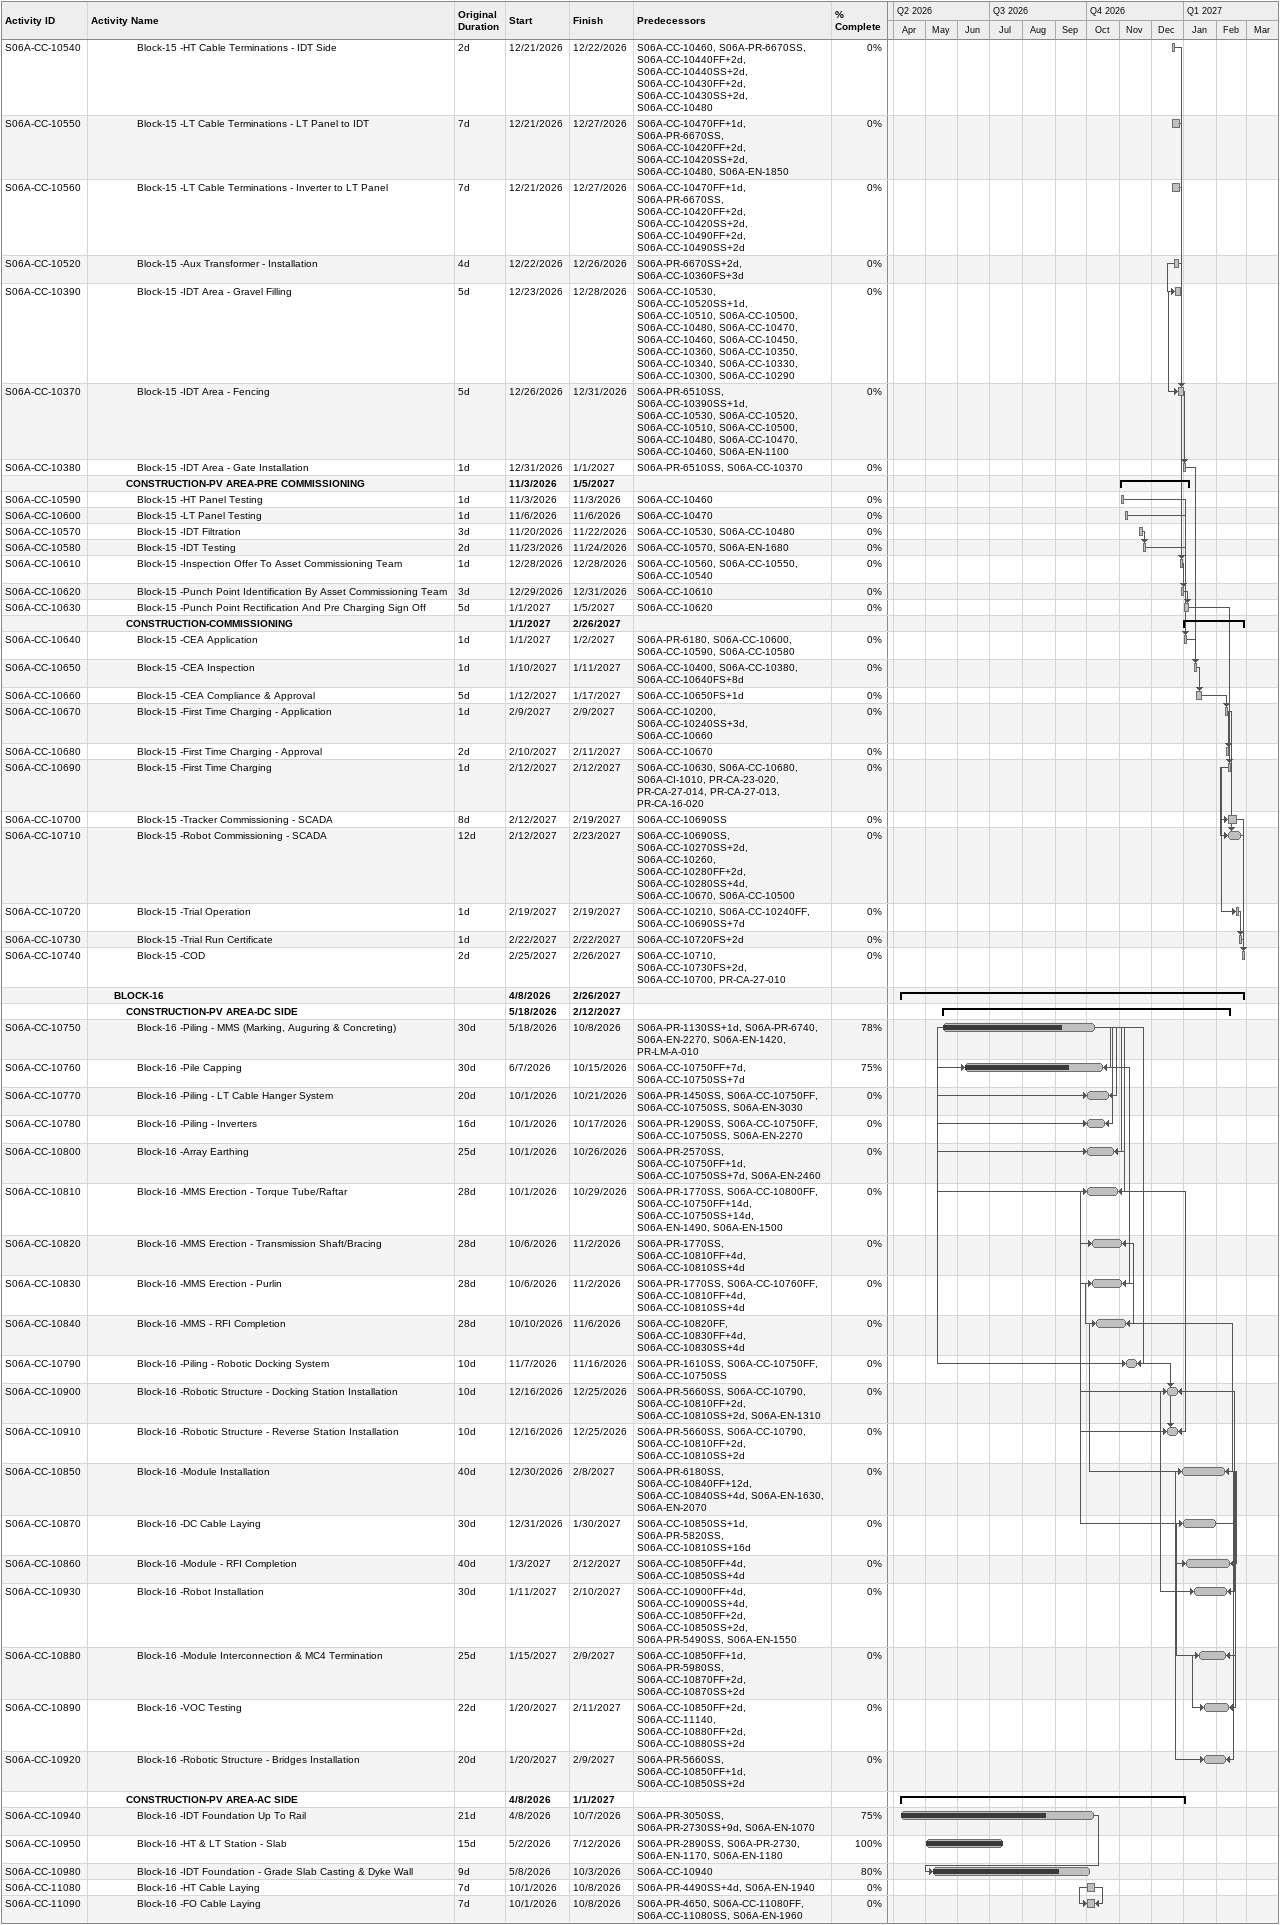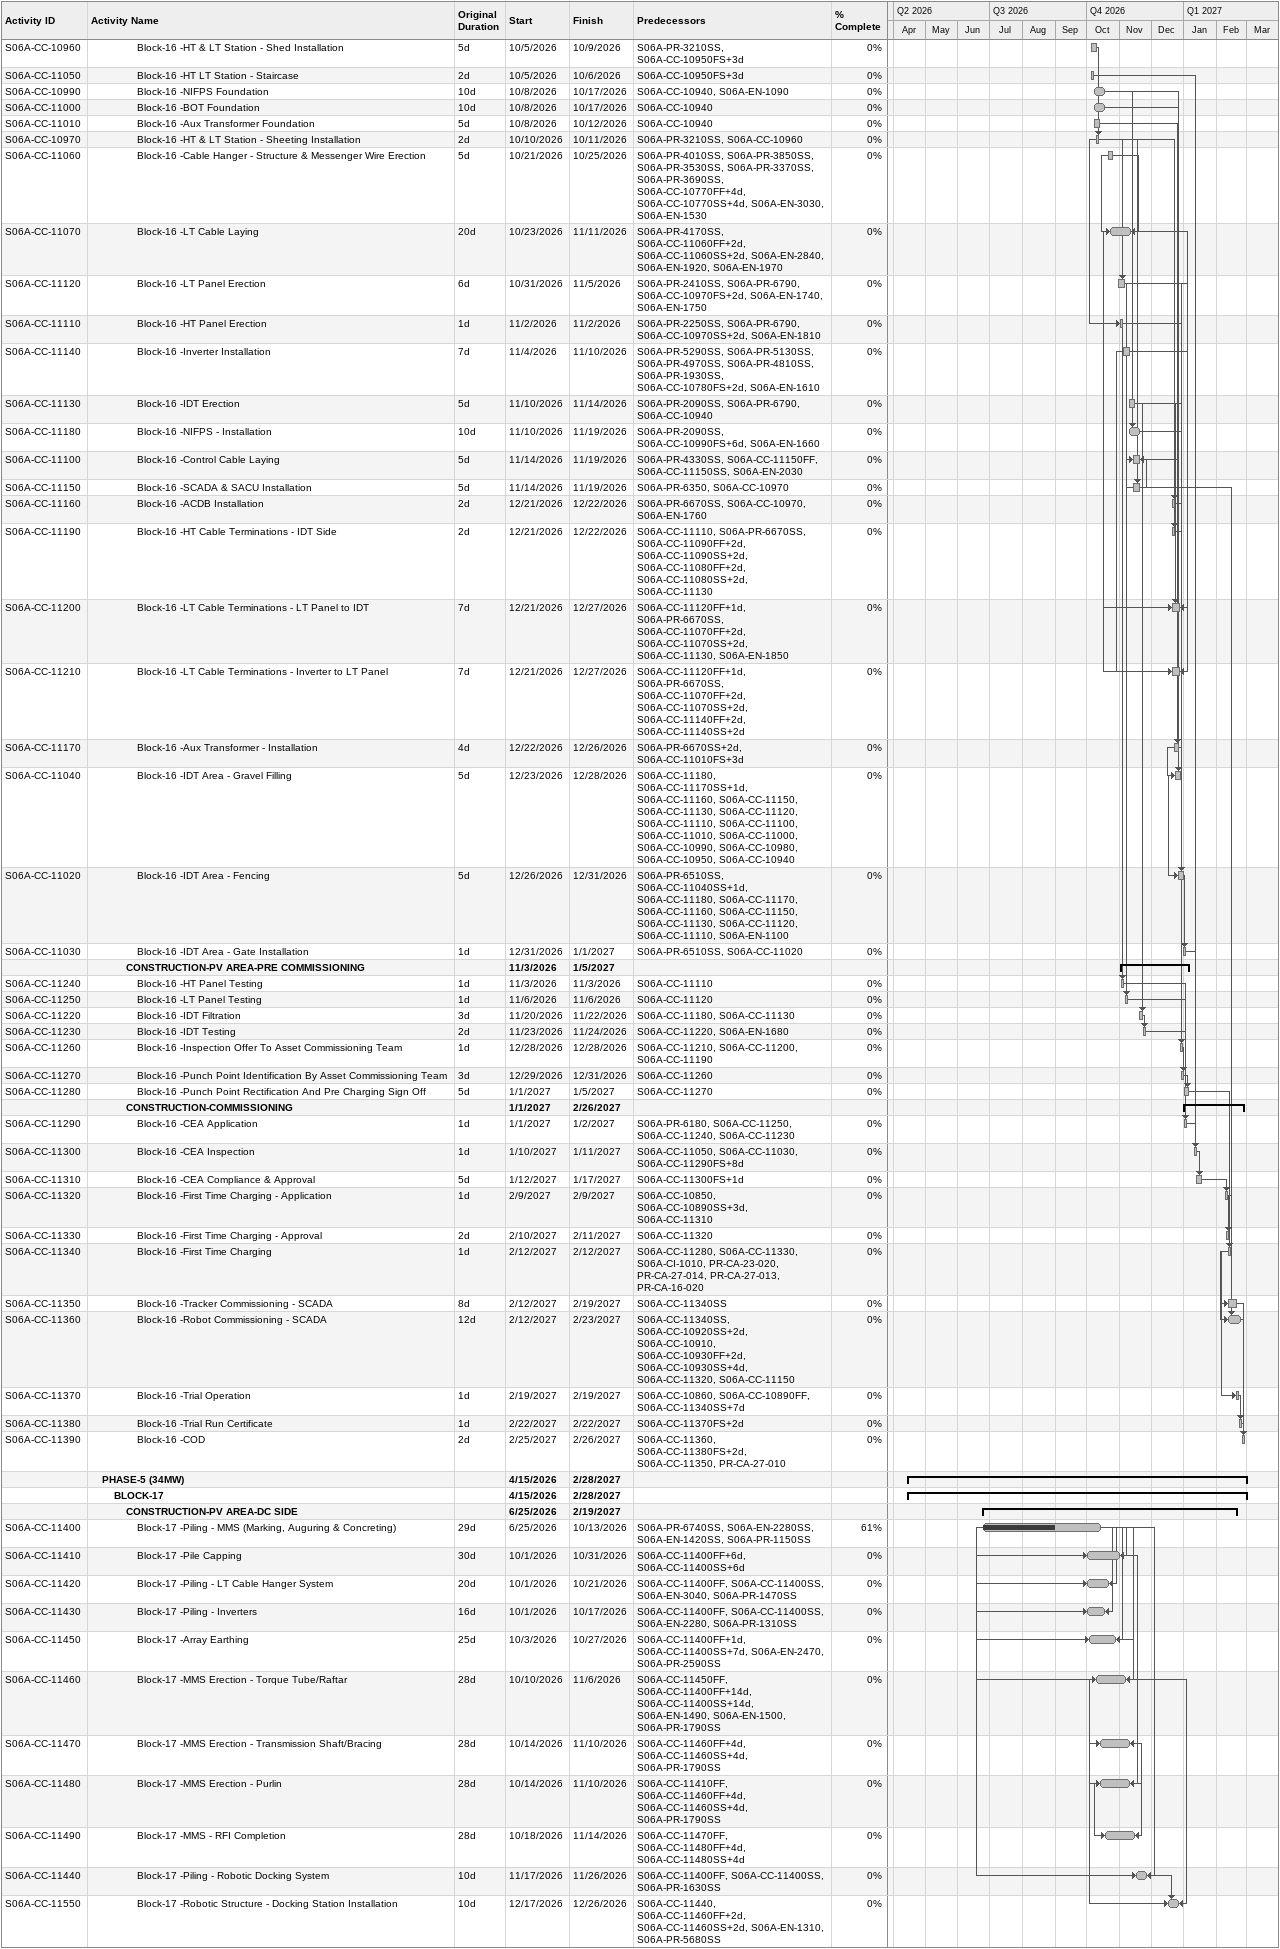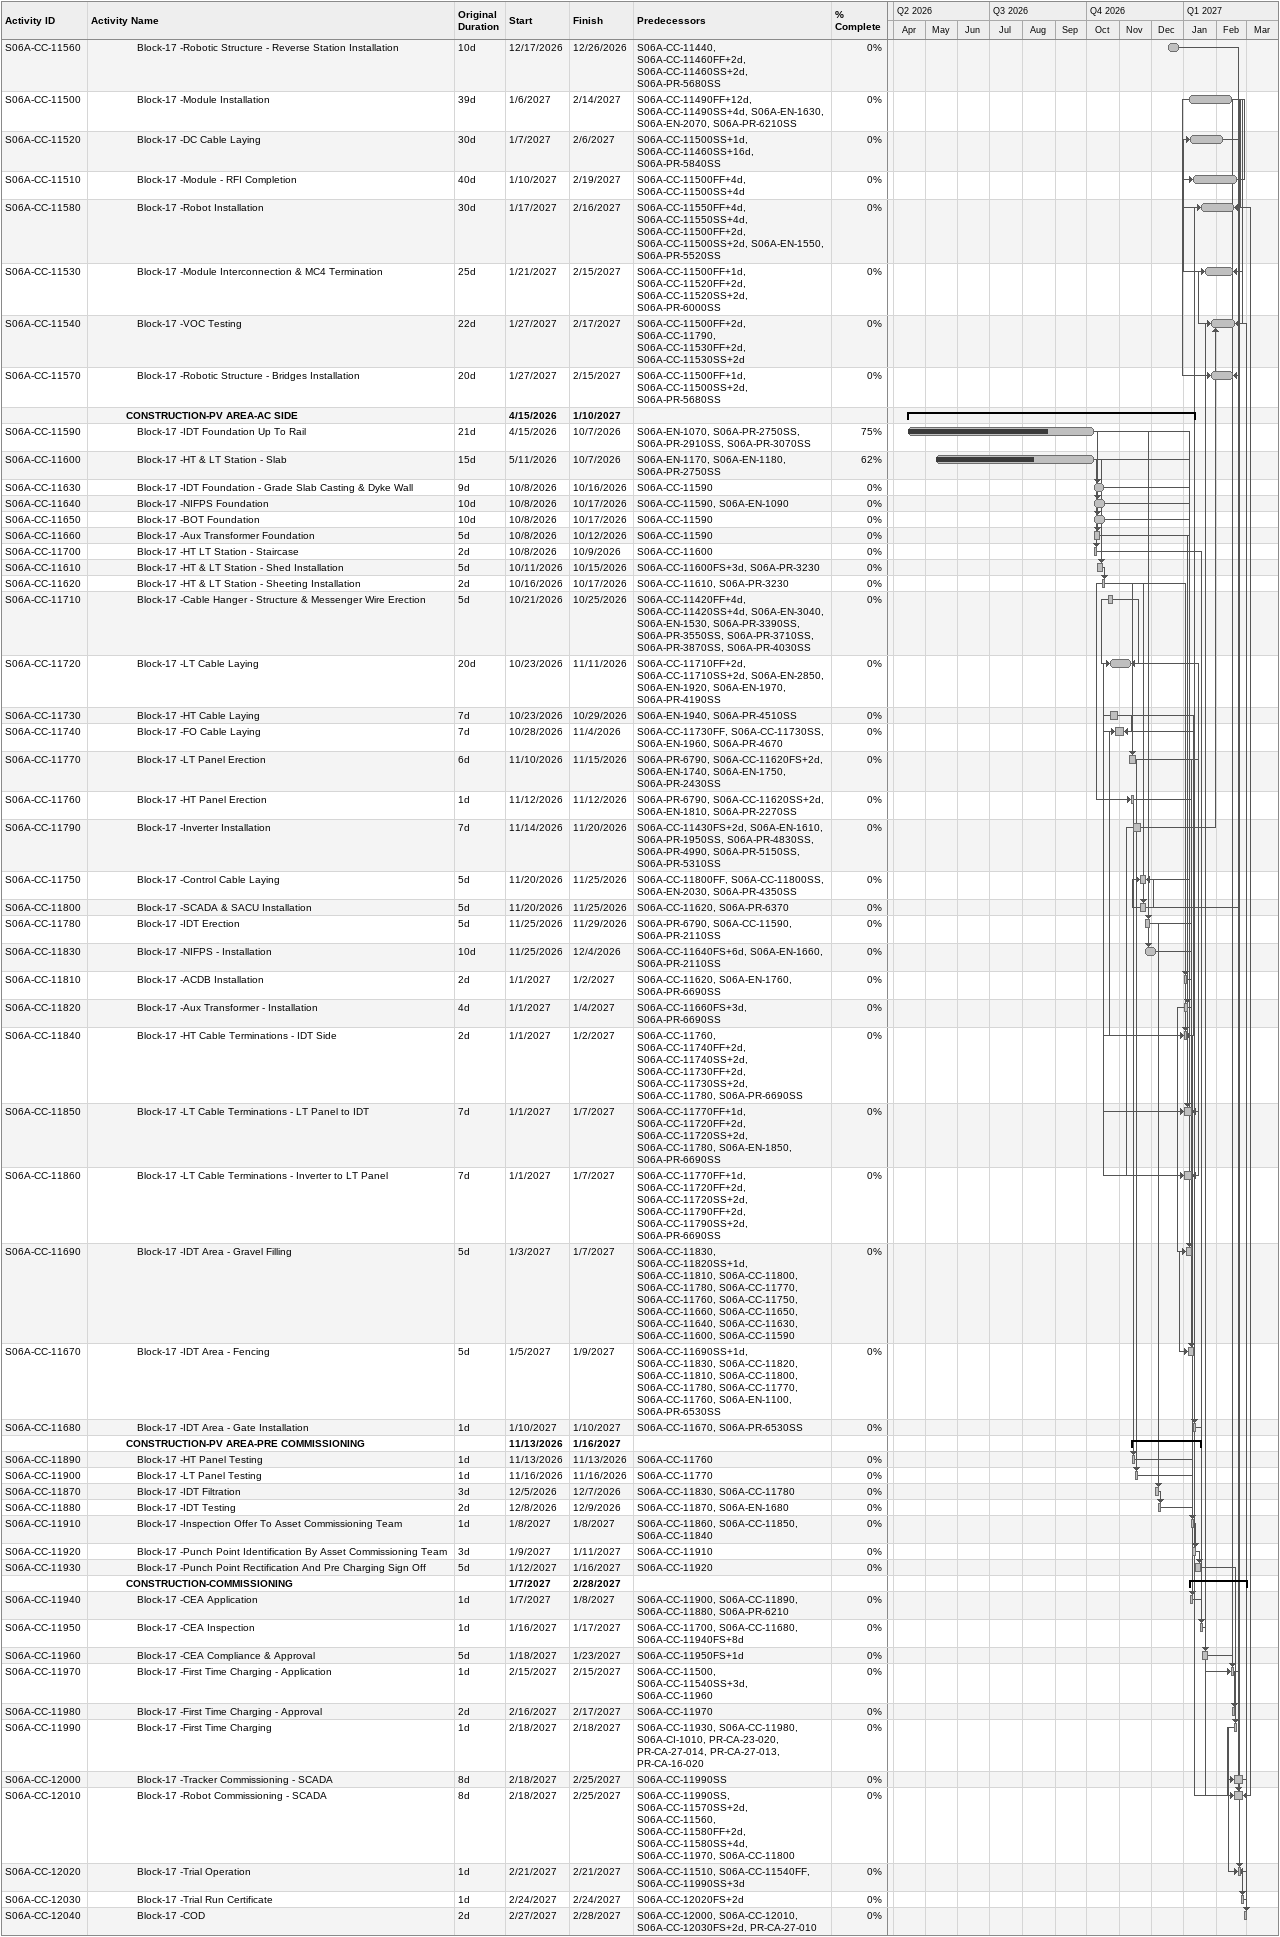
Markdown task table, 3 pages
| ID | Level | Task | Original duration | Start | Finish | Predecessors | % complete |
|---|---|---|---|---|---|---|---|
| S06A-CC-10540 | 5 | Block-15 -HT Cable Terminations - IDT Side | 2d | 2026-12-21 | 2026-12-22 | S06A-CC-10460, S06A-PR-6670SS, S06A-CC-10440FF+2d, S06A-CC-10440SS+2d, S06A-CC-10430FF+2d, S06A-CC-10430SS+2d, S06A-CC-10480 | 0 |
| S06A-CC-10550 | 5 | Block-15 -LT Cable Terminations - LT Panel to IDT | 7d | 2026-12-21 | 2026-12-27 | S06A-CC-10470FF+1d, S06A-PR-6670SS, S06A-CC-10420FF+2d, S06A-CC-10420SS+2d, S06A-CC-10480, S06A-EN-1850 | 0 |
| S06A-CC-10560 | 5 | Block-15 -LT Cable Terminations - Inverter to LT Panel | 7d | 2026-12-21 | 2026-12-27 | S06A-CC-10470FF+1d, S06A-PR-6670SS, S06A-CC-10420FF+2d, S06A-CC-10420SS+2d, S06A-CC-10490FF+2d, S06A-CC-10490SS+2d | 0 |
| S06A-CC-10520 | 5 | Block-15 -Aux Transformer - Installation | 4d | 2026-12-22 | 2026-12-26 | S06A-PR-6670SS+2d, S06A-CC-10360FS+3d | 0 |
| S06A-CC-10390 | 5 | Block-15 -IDT Area - Gravel Filling | 5d | 2026-12-23 | 2026-12-28 | S06A-CC-10530, S06A-CC-10520SS+1d, S06A-CC-10510, S06A-CC-10500, S06A-CC-10480, S06A-CC-10470, S06A-CC-10460, S06A-CC-10450, S06A-CC-10360, S06A-CC-10350, S06A-CC-10340, S06A-CC-10330, S06A-CC-10300, S06A-CC-10290 | 0 |
| S06A-CC-10370 | 5 | Block-15 -IDT Area - Fencing | 5d | 2026-12-26 | 2026-12-31 | S06A-PR-6510SS, S06A-CC-10390SS+1d, S06A-CC-10530, S06A-CC-10520, S06A-CC-10510, S06A-CC-10500, S06A-CC-10480, S06A-CC-10470, S06A-CC-10460, S06A-EN-1100 | 0 |
| S06A-CC-10380 | 5 | Block-15 -IDT Area - Gate Installation | 1d | 2026-12-31 | 2027-01-01 | S06A-PR-6510SS, S06A-CC-10370 | 0 |
|  | 4 | **CONSTRUCTION-PV AREA-PRE COMMISSIONING** |  | 2026-11-03 | 2027-01-05 |  |  |
| S06A-CC-10590 | 5 | Block-15 -HT Panel Testing | 1d | 2026-11-03 | 2026-11-03 | S06A-CC-10460 | 0 |
| S06A-CC-10600 | 5 | Block-15 -LT Panel Testing | 1d | 2026-11-06 | 2026-11-06 | S06A-CC-10470 | 0 |
| S06A-CC-10570 | 5 | Block-15 -IDT Filtration | 3d | 2026-11-20 | 2026-11-22 | S06A-CC-10530, S06A-CC-10480 | 0 |
| S06A-CC-10580 | 5 | Block-15 -IDT Testing | 2d | 2026-11-23 | 2026-11-24 | S06A-CC-10570, S06A-EN-1680 | 0 |
| S06A-CC-10610 | 5 | Block-15 -Inspection Offer To Asset Commissioning Team | 1d | 2026-12-28 | 2026-12-28 | S06A-CC-10560, S06A-CC-10550, S06A-CC-10540 | 0 |
| S06A-CC-10620 | 5 | Block-15 -Punch Point Identification By Asset Commissioning Team | 3d | 2026-12-29 | 2026-12-31 | S06A-CC-10610 | 0 |
| S06A-CC-10630 | 5 | Block-15 -Punch Point Rectification And Pre Charging Sign Off | 5d | 2027-01-01 | 2027-01-05 | S06A-CC-10620 | 0 |
|  | 4 | **CONSTRUCTION-COMMISSIONING** |  | 2027-01-01 | 2027-02-26 |  |  |
| S06A-CC-10640 | 5 | Block-15 -CEA Application | 1d | 2027-01-01 | 2027-01-02 | S06A-PR-6180, S06A-CC-10600, S06A-CC-10590, S06A-CC-10580 | 0 |
| S06A-CC-10650 | 5 | Block-15 -CEA Inspection | 1d | 2027-01-10 | 2027-01-11 | S06A-CC-10400, S06A-CC-10380, S06A-CC-10640FS+8d | 0 |
| S06A-CC-10660 | 5 | Block-15 -CEA Compliance & Approval | 5d | 2027-01-12 | 2027-01-17 | S06A-CC-10650FS+1d | 0 |
| S06A-CC-10670 | 5 | Block-15 -First Time Charging - Application | 1d | 2027-02-09 | 2027-02-09 | S06A-CC-10200, S06A-CC-10240SS+3d, S06A-CC-10660 | 0 |
| S06A-CC-10680 | 5 | Block-15 -First Time Charging - Approval | 2d | 2027-02-10 | 2027-02-11 | S06A-CC-10670 | 0 |
| S06A-CC-10690 | 5 | Block-15 -First Time Charging | 1d | 2027-02-12 | 2027-02-12 | S06A-CC-10630, S06A-CC-10680, S06A-CI-1010, PR-CA-23-020, PR-CA-27-014, PR-CA-27-013, PR-CA-16-020 | 0 |
| S06A-CC-10700 | 5 | Block-15 -Tracker Commissioning - SCADA | 8d | 2027-02-12 | 2027-02-19 | S06A-CC-10690SS | 0 |
| S06A-CC-10710 | 5 | Block-15 -Robot Commissioning - SCADA | 12d | 2027-02-12 | 2027-02-23 | S06A-CC-10690SS, S06A-CC-10270SS+2d, S06A-CC-10260, S06A-CC-10280FF+2d, S06A-CC-10280SS+4d, S06A-CC-10670, S06A-CC-10500 | 0 |
| S06A-CC-10720 | 5 | Block-15 -Trial Operation | 1d | 2027-02-19 | 2027-02-19 | S06A-CC-10210, S06A-CC-10240FF, S06A-CC-10690SS+7d | 0 |
| S06A-CC-10730 | 5 | Block-15 -Trial Run Certificate | 1d | 2027-02-22 | 2027-02-22 | S06A-CC-10720FS+2d | 0 |
| S06A-CC-10740 | 5 | Block-15 -COD | 2d | 2027-02-25 | 2027-02-26 | S06A-CC-10710, S06A-CC-10730FS+2d, S06A-CC-10700, PR-CA-27-010 | 0 |
|  | 3 | **BLOCK-16** |  | 2026-04-08 | 2027-02-26 |  |  |
|  | 4 | **CONSTRUCTION-PV AREA-DC SIDE** |  | 2026-05-18 | 2027-02-12 |  |  |
| S06A-CC-10750 | 5 | Block-16 -Piling - MMS (Marking, Auguring & Concreting) | 30d | 2026-05-18 | 2026-10-08 | S06A-PR-1130SS+1d, S06A-PR-6740, S06A-EN-2270, S06A-EN-1420, PR-LM-A-010 | 78 |
| S06A-CC-10760 | 5 | Block-16 -Pile Capping | 30d | 2026-06-07 | 2026-10-15 | S06A-CC-10750FF+7d, S06A-CC-10750SS+7d | 75 |
| S06A-CC-10770 | 5 | Block-16 -Piling - LT Cable Hanger System | 20d | 2026-10-01 | 2026-10-21 | S06A-PR-1450SS, S06A-CC-10750FF, S06A-CC-10750SS, S06A-EN-3030 | 0 |
| S06A-CC-10780 | 5 | Block-16 -Piling - Inverters | 16d | 2026-10-01 | 2026-10-17 | S06A-PR-1290SS, S06A-CC-10750FF, S06A-CC-10750SS, S06A-EN-2270 | 0 |
| S06A-CC-10800 | 5 | Block-16 -Array Earthing | 25d | 2026-10-01 | 2026-10-26 | S06A-PR-2570SS, S06A-CC-10750FF+1d, S06A-CC-10750SS+7d, S06A-EN-2460 | 0 |
| S06A-CC-10810 | 5 | Block-16 -MMS Erection - Torque Tube/Raftar | 28d | 2026-10-01 | 2026-10-29 | S06A-PR-1770SS, S06A-CC-10800FF, S06A-CC-10750FF+14d, S06A-CC-10750SS+14d, S06A-EN-1490, S06A-EN-1500 | 0 |
| S06A-CC-10820 | 5 | Block-16 -MMS Erection - Transmission Shaft/Bracing | 28d | 2026-10-06 | 2026-11-02 | S06A-PR-1770SS, S06A-CC-10810FF+4d, S06A-CC-10810SS+4d | 0 |
| S06A-CC-10830 | 5 | Block-16 -MMS Erection - Purlin | 28d | 2026-10-06 | 2026-11-02 | S06A-PR-1770SS, S06A-CC-10760FF, S06A-CC-10810FF+4d, S06A-CC-10810SS+4d | 0 |
| S06A-CC-10840 | 5 | Block-16 -MMS - RFI Completion | 28d | 2026-10-10 | 2026-11-06 | S06A-CC-10820FF, S06A-CC-10830FF+4d, S06A-CC-10830SS+4d | 0 |
| S06A-CC-10790 | 5 | Block-16 -Piling - Robotic Docking System | 10d | 2026-11-07 | 2026-11-16 | S06A-PR-1610SS, S06A-CC-10750FF, S06A-CC-10750SS | 0 |
| S06A-CC-10900 | 5 | Block-16 -Robotic Structure - Docking Station Installation | 10d | 2026-12-16 | 2026-12-25 | S06A-PR-5660SS, S06A-CC-10790, S06A-CC-10810FF+2d, S06A-CC-10810SS+2d, S06A-EN-1310 | 0 |
| S06A-CC-10910 | 5 | Block-16 -Robotic Structure - Reverse Station Installation | 10d | 2026-12-16 | 2026-12-25 | S06A-PR-5660SS, S06A-CC-10790, S06A-CC-10810FF+2d, S06A-CC-10810SS+2d | 0 |
| S06A-CC-10850 | 5 | Block-16 -Module Installation | 40d | 2026-12-30 | 2027-02-08 | S06A-PR-6180SS, S06A-CC-10840FF+12d, S06A-CC-10840SS+4d, S06A-EN-1630, S06A-EN-2070 | 0 |
| S06A-CC-10870 | 5 | Block-16 -DC Cable Laying | 30d | 2026-12-31 | 2027-01-30 | S06A-CC-10850SS+1d, S06A-PR-5820SS, S06A-CC-10810SS+16d | 0 |
| S06A-CC-10860 | 5 | Block-16 -Module - RFI Completion | 40d | 2027-01-03 | 2027-02-12 | S06A-CC-10850FF+4d, S06A-CC-10850SS+4d | 0 |
| S06A-CC-10930 | 5 | Block-16 -Robot Installation | 30d | 2027-01-11 | 2027-02-10 | S06A-CC-10900FF+4d, S06A-CC-10900SS+4d, S06A-CC-10850FF+2d, S06A-CC-10850SS+2d, S06A-PR-5490SS, S06A-EN-1550 | 0 |
| S06A-CC-10880 | 5 | Block-16 -Module Interconnection & MC4 Termination | 25d | 2027-01-15 | 2027-02-09 | S06A-CC-10850FF+1d, S06A-PR-5980SS, S06A-CC-10870FF+2d, S06A-CC-10870SS+2d | 0 |
| S06A-CC-10890 | 5 | Block-16 -VOC Testing | 22d | 2027-01-20 | 2027-02-11 | S06A-CC-10850FF+2d, S06A-CC-11140, S06A-CC-10880FF+2d, S06A-CC-10880SS+2d | 0 |
| S06A-CC-10920 | 5 | Block-16 -Robotic Structure - Bridges Installation | 20d | 2027-01-20 | 2027-02-09 | S06A-PR-5660SS, S06A-CC-10850FF+1d, S06A-CC-10850SS+2d | 0 |
|  | 4 | **CONSTRUCTION-PV AREA-AC SIDE** |  | 2026-04-08 | 2027-01-01 |  |  |
| S06A-CC-10940 | 5 | Block-16 -IDT Foundation Up To Rail | 21d | 2026-04-08 | 2026-10-07 | S06A-PR-3050SS, S06A-PR-2730SS+9d, S06A-EN-1070 | 75 |
| S06A-CC-10950 | 5 | Block-16 -HT & LT Station - Slab | 15d | 2026-05-02 | 2026-07-12 | S06A-PR-2890SS, S06A-PR-2730, S06A-EN-1170, S06A-EN-1180 | 100 |
| S06A-CC-10980 | 5 | Block-16 -IDT Foundation - Grade Slab Casting & Dyke Wall | 9d | 2026-05-08 | 2026-10-03 | S06A-CC-10940 | 80 |
| S06A-CC-11080 | 5 | Block-16 -HT Cable Laying | 7d | 2026-10-01 | 2026-10-08 | S06A-PR-4490SS+4d, S06A-EN-1940 | 0 |
| S06A-CC-11090 | 5 | Block-16 -FO Cable Laying | 7d | 2026-10-01 | 2026-10-08 | S06A-PR-4650, S06A-CC-11080FF, S06A-CC-11080SS, S06A-EN-1960 | 0 |
| S06A-CC-10960 | 5 | Block-16 -HT & LT Station - Shed Installation | 5d | 2026-10-05 | 2026-10-09 | S06A-PR-3210SS, S06A-CC-10950FS+3d | 0 |
| S06A-CC-11050 | 5 | Block-16 -HT LT Station - Staircase | 2d | 2026-10-05 | 2026-10-06 | S06A-CC-10950FS+3d | 0 |
| S06A-CC-10990 | 5 | Block-16 -NIFPS Foundation | 10d | 2026-10-08 | 2026-10-17 | S06A-CC-10940, S06A-EN-1090 | 0 |
| S06A-CC-11000 | 5 | Block-16 -BOT Foundation | 10d | 2026-10-08 | 2026-10-17 | S06A-CC-10940 | 0 |
| S06A-CC-11010 | 5 | Block-16 -Aux Transformer Foundation | 5d | 2026-10-08 | 2026-10-12 | S06A-CC-10940 | 0 |
| S06A-CC-10970 | 5 | Block-16 -HT & LT Station - Sheeting Installation | 2d | 2026-10-10 | 2026-10-11 | S06A-PR-3210SS, S06A-CC-10960 | 0 |
| S06A-CC-11060 | 5 | Block-16 -Cable Hanger - Structure & Messenger Wire Erection | 5d | 2026-10-21 | 2026-10-25 | S06A-PR-4010SS, S06A-PR-3850SS, S06A-PR-3530SS, S06A-PR-3370SS, S06A-PR-3690SS, S06A-CC-10770FF+4d, S06A-CC-10770SS+4d, S06A-EN-3030, S06A-EN-1530 | 0 |
| S06A-CC-11070 | 5 | Block-16 -LT Cable Laying | 20d | 2026-10-23 | 2026-11-11 | S06A-PR-4170SS, S06A-CC-11060FF+2d, S06A-CC-11060SS+2d, S06A-EN-2840, S06A-EN-1920, S06A-EN-1970 | 0 |
| S06A-CC-11120 | 5 | Block-16 -LT Panel Erection | 6d | 2026-10-31 | 2026-11-05 | S06A-PR-2410SS, S06A-PR-6790, S06A-CC-10970FS+2d, S06A-EN-1740, S06A-EN-1750 | 0 |
| S06A-CC-11110 | 5 | Block-16 -HT Panel Erection | 1d | 2026-11-02 | 2026-11-02 | S06A-PR-2250SS, S06A-PR-6790, S06A-CC-10970SS+2d, S06A-EN-1810 | 0 |
| S06A-CC-11140 | 5 | Block-16 -Inverter Installation | 7d | 2026-11-04 | 2026-11-10 | S06A-PR-5290SS, S06A-PR-5130SS, S06A-PR-4970SS, S06A-PR-4810SS, S06A-PR-1930SS, S06A-CC-10780FS+2d, S06A-EN-1610 | 0 |
| S06A-CC-11130 | 5 | Block-16 -IDT Erection | 5d | 2026-11-10 | 2026-11-14 | S06A-PR-2090SS, S06A-PR-6790, S06A-CC-10940 | 0 |
| S06A-CC-11180 | 5 | Block-16 -NIFPS - Installation | 10d | 2026-11-10 | 2026-11-19 | S06A-PR-2090SS, S06A-CC-10990FS+6d, S06A-EN-1660 | 0 |
| S06A-CC-11100 | 5 | Block-16 -Control Cable Laying | 5d | 2026-11-14 | 2026-11-19 | S06A-PR-4330SS, S06A-CC-11150FF, S06A-CC-11150SS, S06A-EN-2030 | 0 |
| S06A-CC-11150 | 5 | Block-16 -SCADA & SACU Installation | 5d | 2026-11-14 | 2026-11-19 | S06A-PR-6350, S06A-CC-10970 | 0 |
| S06A-CC-11160 | 5 | Block-16 -ACDB Installation | 2d | 2026-12-21 | 2026-12-22 | S06A-PR-6670SS, S06A-CC-10970, S06A-EN-1760 | 0 |
| S06A-CC-11190 | 5 | Block-16 -HT Cable Terminations - IDT Side | 2d | 2026-12-21 | 2026-12-22 | S06A-CC-11110, S06A-PR-6670SS, S06A-CC-11090FF+2d, S06A-CC-11090SS+2d, S06A-CC-11080FF+2d, S06A-CC-11080SS+2d, S06A-CC-11130 | 0 |
| S06A-CC-11200 | 5 | Block-16 -LT Cable Terminations - LT Panel to IDT | 7d | 2026-12-21 | 2026-12-27 | S06A-CC-11120FF+1d, S06A-PR-6670SS, S06A-CC-11070FF+2d, S06A-CC-11070SS+2d, S06A-CC-11130, S06A-EN-1850 | 0 |
| S06A-CC-11210 | 5 | Block-16 -LT Cable Terminations - Inverter to LT Panel | 7d | 2026-12-21 | 2026-12-27 | S06A-CC-11120FF+1d, S06A-PR-6670SS, S06A-CC-11070FF+2d, S06A-CC-11070SS+2d, S06A-CC-11140FF+2d, S06A-CC-11140SS+2d | 0 |
| S06A-CC-11170 | 5 | Block-16 -Aux Transformer - Installation | 4d | 2026-12-22 | 2026-12-26 | S06A-PR-6670SS+2d, S06A-CC-11010FS+3d | 0 |
| S06A-CC-11040 | 5 | Block-16 -IDT Area - Gravel Filling | 5d | 2026-12-23 | 2026-12-28 | S06A-CC-11180, S06A-CC-11170SS+1d, S06A-CC-11160, S06A-CC-11150, S06A-CC-11130, S06A-CC-11120, S06A-CC-11110, S06A-CC-11100, S06A-CC-11010, S06A-CC-11000, S06A-CC-10990, S06A-CC-10980, S06A-CC-10950, S06A-CC-10940 | 0 |
| S06A-CC-11020 | 5 | Block-16 -IDT Area - Fencing | 5d | 2026-12-26 | 2026-12-31 | S06A-PR-6510SS, S06A-CC-11040SS+1d, S06A-CC-11180, S06A-CC-11170, S06A-CC-11160, S06A-CC-11150, S06A-CC-11130, S06A-CC-11120, S06A-CC-11110, S06A-EN-1100 | 0 |
| S06A-CC-11030 | 5 | Block-16 -IDT Area - Gate Installation | 1d | 2026-12-31 | 2027-01-01 | S06A-PR-6510SS, S06A-CC-11020 | 0 |
|  | 4 | **CONSTRUCTION-PV AREA-PRE COMMISSIONING** |  | 2026-11-03 | 2027-01-05 |  |  |
| S06A-CC-11240 | 5 | Block-16 -HT Panel Testing | 1d | 2026-11-03 | 2026-11-03 | S06A-CC-11110 | 0 |
| S06A-CC-11250 | 5 | Block-16 -LT Panel Testing | 1d | 2026-11-06 | 2026-11-06 | S06A-CC-11120 | 0 |
| S06A-CC-11220 | 5 | Block-16 -IDT Filtration | 3d | 2026-11-20 | 2026-11-22 | S06A-CC-11180, S06A-CC-11130 | 0 |
| S06A-CC-11230 | 5 | Block-16 -IDT Testing | 2d | 2026-11-23 | 2026-11-24 | S06A-CC-11220, S06A-EN-1680 | 0 |
| S06A-CC-11260 | 5 | Block-16 -Inspection Offer To Asset Commissioning Team | 1d | 2026-12-28 | 2026-12-28 | S06A-CC-11210, S06A-CC-11200, S06A-CC-11190 | 0 |
| S06A-CC-11270 | 5 | Block-16 -Punch Point Identification By Asset Commissioning Team | 3d | 2026-12-29 | 2026-12-31 | S06A-CC-11260 | 0 |
| S06A-CC-11280 | 5 | Block-16 -Punch Point Rectification And Pre Charging Sign Off | 5d | 2027-01-01 | 2027-01-05 | S06A-CC-11270 | 0 |
|  | 4 | **CONSTRUCTION-COMMISSIONING** |  | 2027-01-01 | 2027-02-26 |  |  |
| S06A-CC-11290 | 5 | Block-16 -CEA Application | 1d | 2027-01-01 | 2027-01-02 | S06A-PR-6180, S06A-CC-11250, S06A-CC-11240, S06A-CC-11230 | 0 |
| S06A-CC-11300 | 5 | Block-16 -CEA Inspection | 1d | 2027-01-10 | 2027-01-11 | S06A-CC-11050, S06A-CC-11030, S06A-CC-11290FS+8d | 0 |
| S06A-CC-11310 | 5 | Block-16 -CEA Compliance & Approval | 5d | 2027-01-12 | 2027-01-17 | S06A-CC-11300FS+1d | 0 |
| S06A-CC-11320 | 5 | Block-16 -First Time Charging - Application | 1d | 2027-02-09 | 2027-02-09 | S06A-CC-10850, S06A-CC-10890SS+3d, S06A-CC-11310 | 0 |
| S06A-CC-11330 | 5 | Block-16 -First Time Charging - Approval | 2d | 2027-02-10 | 2027-02-11 | S06A-CC-11320 | 0 |
| S06A-CC-11340 | 5 | Block-16 -First Time Charging | 1d | 2027-02-12 | 2027-02-12 | S06A-CC-11280, S06A-CC-11330, S06A-CI-1010, PR-CA-23-020, PR-CA-27-014, PR-CA-27-013, PR-CA-16-020 | 0 |
| S06A-CC-11350 | 5 | Block-16 -Tracker Commissioning - SCADA | 8d | 2027-02-12 | 2027-02-19 | S06A-CC-11340SS | 0 |
| S06A-CC-11360 | 5 | Block-16 -Robot Commissioning - SCADA | 12d | 2027-02-12 | 2027-02-23 | S06A-CC-11340SS, S06A-CC-10920SS+2d, S06A-CC-10910, S06A-CC-10930FF+2d, S06A-CC-10930SS+4d, S06A-CC-11320, S06A-CC-11150 | 0 |
| S06A-CC-11370 | 5 | Block-16 -Trial Operation | 1d | 2027-02-19 | 2027-02-19 | S06A-CC-10860, S06A-CC-10890FF, S06A-CC-11340SS+7d | 0 |
| S06A-CC-11380 | 5 | Block-16 -Trial Run Certificate | 1d | 2027-02-22 | 2027-02-22 | S06A-CC-11370FS+2d | 0 |
| S06A-CC-11390 | 5 | Block-16 -COD | 2d | 2027-02-25 | 2027-02-26 | S06A-CC-11360, S06A-CC-11380FS+2d, S06A-CC-11350, PR-CA-27-010 | 0 |
|  | 2 | **PHASE-5 (34MW)** |  | 2026-04-15 | 2027-02-28 |  |  |
|  | 3 | **BLOCK-17** |  | 2026-04-15 | 2027-02-28 |  |  |
|  | 4 | **CONSTRUCTION-PV AREA-DC SIDE** |  | 2026-06-25 | 2027-02-19 |  |  |
| S06A-CC-11400 | 5 | Block-17 -Piling - MMS (Marking, Auguring & Concreting) | 29d | 2026-06-25 | 2026-10-13 | S06A-PR-6740SS, S06A-EN-2280SS, S06A-EN-1420SS, S06A-PR-1150SS | 61 |
| S06A-CC-11410 | 5 | Block-17 -Pile Capping | 30d | 2026-10-01 | 2026-10-31 | S06A-CC-11400FF+6d, S06A-CC-11400SS+6d | 0 |
| S06A-CC-11420 | 5 | Block-17 -Piling - LT Cable Hanger System | 20d | 2026-10-01 | 2026-10-21 | S06A-CC-11400FF, S06A-CC-11400SS, S06A-EN-3040, S06A-PR-1470SS | 0 |
| S06A-CC-11430 | 5 | Block-17 -Piling - Inverters | 16d | 2026-10-01 | 2026-10-17 | S06A-CC-11400FF, S06A-CC-11400SS, S06A-EN-2280, S06A-PR-1310SS | 0 |
| S06A-CC-11450 | 5 | Block-17 -Array Earthing | 25d | 2026-10-03 | 2026-10-27 | S06A-CC-11400FF+1d, S06A-CC-11400SS+7d, S06A-EN-2470, S06A-PR-2590SS | 0 |
| S06A-CC-11460 | 5 | Block-17 -MMS Erection - Torque Tube/Raftar | 28d | 2026-10-10 | 2026-11-06 | S06A-CC-11450FF, S06A-CC-11400FF+14d, S06A-CC-11400SS+14d, S06A-EN-1490, S06A-EN-1500, S06A-PR-1790SS | 0 |
| S06A-CC-11470 | 5 | Block-17 -MMS Erection - Transmission Shaft/Bracing | 28d | 2026-10-14 | 2026-11-10 | S06A-CC-11460FF+4d, S06A-CC-11460SS+4d, S06A-PR-1790SS | 0 |
| S06A-CC-11480 | 5 | Block-17 -MMS Erection - Purlin | 28d | 2026-10-14 | 2026-11-10 | S06A-CC-11410FF, S06A-CC-11460FF+4d, S06A-CC-11460SS+4d, S06A-PR-1790SS | 0 |
| S06A-CC-11490 | 5 | Block-17 -MMS - RFI Completion | 28d | 2026-10-18 | 2026-11-14 | S06A-CC-11470FF, S06A-CC-11480FF+4d, S06A-CC-11480SS+4d | 0 |
| S06A-CC-11440 | 5 | Block-17 -Piling - Robotic Docking System | 10d | 2026-11-17 | 2026-11-26 | S06A-CC-11400FF, S06A-CC-11400SS, S06A-PR-1630SS | 0 |
| S06A-CC-11550 | 5 | Block-17 -Robotic Structure - Docking Station Installation | 10d | 2026-12-17 | 2026-12-26 | S06A-CC-11440, S06A-CC-11460FF+2d, S06A-CC-11460SS+2d, S06A-EN-1310, S06A-PR-5680SS | 0 |
| S06A-CC-11560 | 5 | Block-17 -Robotic Structure - Reverse Station Installation | 10d | 2026-12-17 | 2026-12-26 | S06A-CC-11440, S06A-CC-11460FF+2d, S06A-CC-11460SS+2d, S06A-PR-5680SS | 0 |
| S06A-CC-11500 | 5 | Block-17 -Module Installation | 39d | 2027-01-06 | 2027-02-14 | S06A-CC-11490FF+12d, S06A-CC-11490SS+4d, S06A-EN-1630, S06A-EN-2070, S06A-PR-6210SS | 0 |
| S06A-CC-11520 | 5 | Block-17 -DC Cable Laying | 30d | 2027-01-07 | 2027-02-06 | S06A-CC-11500SS+1d, S06A-CC-11460SS+16d, S06A-PR-5840SS | 0 |
| S06A-CC-11510 | 5 | Block-17 -Module - RFI Completion | 40d | 2027-01-10 | 2027-02-19 | S06A-CC-11500FF+4d, S06A-CC-11500SS+4d | 0 |
| S06A-CC-11580 | 5 | Block-17 -Robot Installation | 30d | 2027-01-17 | 2027-02-16 | S06A-CC-11550FF+4d, S06A-CC-11550SS+4d, S06A-CC-11500FF+2d, S06A-CC-11500SS+2d, S06A-EN-1550, S06A-PR-5520SS | 0 |
| S06A-CC-11530 | 5 | Block-17 -Module Interconnection & MC4 Termination | 25d | 2027-01-21 | 2027-02-15 | S06A-CC-11500FF+1d, S06A-CC-11520FF+2d, S06A-CC-11520SS+2d, S06A-PR-6000SS | 0 |
| S06A-CC-11540 | 5 | Block-17 -VOC Testing | 22d | 2027-01-27 | 2027-02-17 | S06A-CC-11500FF+2d, S06A-CC-11790, S06A-CC-11530FF+2d, S06A-CC-11530SS+2d | 0 |
| S06A-CC-11570 | 5 | Block-17 -Robotic Structure - Bridges Installation | 20d | 2027-01-27 | 2027-02-15 | S06A-CC-11500FF+1d, S06A-CC-11500SS+2d, S06A-PR-5680SS | 0 |
|  | 4 | **CONSTRUCTION-PV AREA-AC SIDE** |  | 2026-04-15 | 2027-01-10 |  |  |
| S06A-CC-11590 | 5 | Block-17 -IDT Foundation Up To Rail | 21d | 2026-04-15 | 2026-10-07 | S06A-EN-1070, S06A-PR-2750SS, S06A-PR-2910SS, S06A-PR-3070SS | 75 |
| S06A-CC-11600 | 5 | Block-17 -HT & LT Station - Slab | 15d | 2026-05-11 | 2026-10-07 | S06A-EN-1170, S06A-EN-1180, S06A-PR-2750SS | 62 |
| S06A-CC-11630 | 5 | Block-17 -IDT Foundation - Grade Slab Casting & Dyke Wall | 9d | 2026-10-08 | 2026-10-16 | S06A-CC-11590 | 0 |
| S06A-CC-11640 | 5 | Block-17 -NIFPS Foundation | 10d | 2026-10-08 | 2026-10-17 | S06A-CC-11590, S06A-EN-1090 | 0 |
| S06A-CC-11650 | 5 | Block-17 -BOT Foundation | 10d | 2026-10-08 | 2026-10-17 | S06A-CC-11590 | 0 |
| S06A-CC-11660 | 5 | Block-17 -Aux Transformer Foundation | 5d | 2026-10-08 | 2026-10-12 | S06A-CC-11590 | 0 |
| S06A-CC-11700 | 5 | Block-17 -HT LT Station - Staircase | 2d | 2026-10-08 | 2026-10-09 | S06A-CC-11600 | 0 |
| S06A-CC-11610 | 5 | Block-17 -HT & LT Station - Shed Installation | 5d | 2026-10-11 | 2026-10-15 | S06A-CC-11600FS+3d, S06A-PR-3230 | 0 |
| S06A-CC-11620 | 5 | Block-17 -HT & LT Station - Sheeting Installation | 2d | 2026-10-16 | 2026-10-17 | S06A-CC-11610, S06A-PR-3230 | 0 |
| S06A-CC-11710 | 5 | Block-17 -Cable Hanger - Structure & Messenger Wire Erection | 5d | 2026-10-21 | 2026-10-25 | S06A-CC-11420FF+4d, S06A-CC-11420SS+4d, S06A-EN-3040, S06A-EN-1530, S06A-PR-3390SS, S06A-PR-3550SS, S06A-PR-3710SS, S06A-PR-3870SS, S06A-PR-4030SS | 0 |
| S06A-CC-11720 | 5 | Block-17 -LT Cable Laying | 20d | 2026-10-23 | 2026-11-11 | S06A-CC-11710FF+2d, S06A-CC-11710SS+2d, S06A-EN-2850, S06A-EN-1920, S06A-EN-1970, S06A-PR-4190SS | 0 |
| S06A-CC-11730 | 5 | Block-17 -HT Cable Laying | 7d | 2026-10-23 | 2026-10-29 | S06A-EN-1940, S06A-PR-4510SS | 0 |
| S06A-CC-11740 | 5 | Block-17 -FO Cable Laying | 7d | 2026-10-28 | 2026-11-04 | S06A-CC-11730FF, S06A-CC-11730SS, S06A-EN-1960, S06A-PR-4670 | 0 |
| S06A-CC-11770 | 5 | Block-17 -LT Panel Erection | 6d | 2026-11-10 | 2026-11-15 | S06A-PR-6790, S06A-CC-11620FS+2d, S06A-EN-1740, S06A-EN-1750, S06A-PR-2430SS | 0 |
| S06A-CC-11760 | 5 | Block-17 -HT Panel Erection | 1d | 2026-11-12 | 2026-11-12 | S06A-PR-6790, S06A-CC-11620SS+2d, S06A-EN-1810, S06A-PR-2270SS | 0 |
| S06A-CC-11790 | 5 | Block-17 -Inverter Installation | 7d | 2026-11-14 | 2026-11-20 | S06A-CC-11430FS+2d, S06A-EN-1610, S06A-PR-1950SS, S06A-PR-4830SS, S06A-PR-4990, S06A-PR-5150SS, S06A-PR-5310SS | 0 |
| S06A-CC-11750 | 5 | Block-17 -Control Cable Laying | 5d | 2026-11-20 | 2026-11-25 | S06A-CC-11800FF, S06A-CC-11800SS, S06A-EN-2030, S06A-PR-4350SS | 0 |
| S06A-CC-11800 | 5 | Block-17 -SCADA & SACU Installation | 5d | 2026-11-20 | 2026-11-25 | S06A-CC-11620, S06A-PR-6370 | 0 |
| S06A-CC-11780 | 5 | Block-17 -IDT Erection | 5d | 2026-11-25 | 2026-11-29 | S06A-PR-6790, S06A-CC-11590, S06A-PR-2110SS | 0 |
| S06A-CC-11830 | 5 | Block-17 -NIFPS - Installation | 10d | 2026-11-25 | 2026-12-04 | S06A-CC-11640FS+6d, S06A-EN-1660, S06A-PR-2110SS | 0 |
| S06A-CC-11810 | 5 | Block-17 -ACDB Installation | 2d | 2027-01-01 | 2027-01-02 | S06A-CC-11620, S06A-EN-1760, S06A-PR-6690SS | 0 |
| S06A-CC-11820 | 5 | Block-17 -Aux Transformer - Installation | 4d | 2027-01-01 | 2027-01-04 | S06A-CC-11660FS+3d, S06A-PR-6690SS | 0 |
| S06A-CC-11840 | 5 | Block-17 -HT Cable Terminations - IDT Side | 2d | 2027-01-01 | 2027-01-02 | S06A-CC-11760, S06A-CC-11740FF+2d, S06A-CC-11740SS+2d, S06A-CC-11730FF+2d, S06A-CC-11730SS+2d, S06A-CC-11780, S06A-PR-6690SS | 0 |
| S06A-CC-11850 | 5 | Block-17 -LT Cable Terminations - LT Panel to IDT | 7d | 2027-01-01 | 2027-01-07 | S06A-CC-11770FF+1d, S06A-CC-11720FF+2d, S06A-CC-11720SS+2d, S06A-CC-11780, S06A-EN-1850, S06A-PR-6690SS | 0 |
| S06A-CC-11860 | 5 | Block-17 -LT Cable Terminations - Inverter to LT Panel | 7d | 2027-01-01 | 2027-01-07 | S06A-CC-11770FF+1d, S06A-CC-11720FF+2d, S06A-CC-11720SS+2d, S06A-CC-11790FF+2d, S06A-CC-11790SS+2d, S06A-PR-6690SS | 0 |
| S06A-CC-11690 | 5 | Block-17 -IDT Area - Gravel Filling | 5d | 2027-01-03 | 2027-01-07 | S06A-CC-11830, S06A-CC-11820SS+1d, S06A-CC-11810, S06A-CC-11800, S06A-CC-11780, S06A-CC-11770, S06A-CC-11760, S06A-CC-11750, S06A-CC-11660, S06A-CC-11650, S06A-CC-11640, S06A-CC-11630, S06A-CC-11600, S06A-CC-11590 | 0 |
| S06A-CC-11670 | 5 | Block-17 -IDT Area - Fencing | 5d | 2027-01-05 | 2027-01-09 | S06A-CC-11690SS+1d, S06A-CC-11830, S06A-CC-11820, S06A-CC-11810, S06A-CC-11800, S06A-CC-11780, S06A-CC-11770, S06A-CC-11760, S06A-EN-1100, S06A-PR-6530SS | 0 |
| S06A-CC-11680 | 5 | Block-17 -IDT Area - Gate Installation | 1d | 2027-01-10 | 2027-01-10 | S06A-CC-11670, S06A-PR-6530SS | 0 |
|  | 4 | **CONSTRUCTION-PV AREA-PRE COMMISSIONING** |  | 2026-11-13 | 2027-01-16 |  |  |
| S06A-CC-11890 | 5 | Block-17 -HT Panel Testing | 1d | 2026-11-13 | 2026-11-13 | S06A-CC-11760 | 0 |
| S06A-CC-11900 | 5 | Block-17 -LT Panel Testing | 1d | 2026-11-16 | 2026-11-16 | S06A-CC-11770 | 0 |
| S06A-CC-11870 | 5 | Block-17 -IDT Filtration | 3d | 2026-12-05 | 2026-12-07 | S06A-CC-11830, S06A-CC-11780 | 0 |
| S06A-CC-11880 | 5 | Block-17 -IDT Testing | 2d | 2026-12-08 | 2026-12-09 | S06A-CC-11870, S06A-EN-1680 | 0 |
| S06A-CC-11910 | 5 | Block-17 -Inspection Offer To Asset Commissioning Team | 1d | 2027-01-08 | 2027-01-08 | S06A-CC-11860, S06A-CC-11850, S06A-CC-11840 | 0 |
| S06A-CC-11920 | 5 | Block-17 -Punch Point Identification By Asset Commissioning Team | 3d | 2027-01-09 | 2027-01-11 | S06A-CC-11910 | 0 |
| S06A-CC-11930 | 5 | Block-17 -Punch Point Rectification And Pre Charging Sign Off | 5d | 2027-01-12 | 2027-01-16 | S06A-CC-11920 | 0 |
|  | 4 | **CONSTRUCTION-COMMISSIONING** |  | 2027-01-07 | 2027-02-28 |  |  |
| S06A-CC-11940 | 5 | Block-17 -CEA Application | 1d | 2027-01-07 | 2027-01-08 | S06A-CC-11900, S06A-CC-11890, S06A-CC-11880, S06A-PR-6210 | 0 |
| S06A-CC-11950 | 5 | Block-17 -CEA Inspection | 1d | 2027-01-16 | 2027-01-17 | S06A-CC-11700, S06A-CC-11680, S06A-CC-11940FS+8d | 0 |
| S06A-CC-11960 | 5 | Block-17 -CEA Compliance & Approval | 5d | 2027-01-18 | 2027-01-23 | S06A-CC-11950FS+1d | 0 |
| S06A-CC-11970 | 5 | Block-17 -First Time Charging - Application | 1d | 2027-02-15 | 2027-02-15 | S06A-CC-11500, S06A-CC-11540SS+3d, S06A-CC-11960 | 0 |
| S06A-CC-11980 | 5 | Block-17 -First Time Charging - Approval | 2d | 2027-02-16 | 2027-02-17 | S06A-CC-11970 | 0 |
| S06A-CC-11990 | 5 | Block-17 -First Time Charging | 1d | 2027-02-18 | 2027-02-18 | S06A-CC-11930, S06A-CC-11980, S06A-CI-1010, PR-CA-23-020, PR-CA-27-014, PR-CA-27-013, PR-CA-16-020 | 0 |
| S06A-CC-12000 | 5 | Block-17 -Tracker Commissioning - SCADA | 8d | 2027-02-18 | 2027-02-25 | S06A-CC-11990SS | 0 |
| S06A-CC-12010 | 5 | Block-17 -Robot Commissioning - SCADA | 8d | 2027-02-18 | 2027-02-25 | S06A-CC-11990SS, S06A-CC-11570SS+2d, S06A-CC-11560, S06A-CC-11580FF+2d, S06A-CC-11580SS+4d, S06A-CC-11970, S06A-CC-11800 | 0 |
| S06A-CC-12020 | 5 | Block-17 -Trial Operation | 1d | 2027-02-21 | 2027-02-21 | S06A-CC-11510, S06A-CC-11540FF, S06A-CC-11990SS+3d | 0 |
| S06A-CC-12030 | 5 | Block-17 -Trial Run Certificate | 1d | 2027-02-24 | 2027-02-24 | S06A-CC-12020FS+2d | 0 |
| S06A-CC-12040 | 5 | Block-17 -COD | 2d | 2027-02-27 | 2027-02-28 | S06A-CC-12000, S06A-CC-12010, S06A-CC-12030FS+2d, PR-CA-27-010 | 0 |
